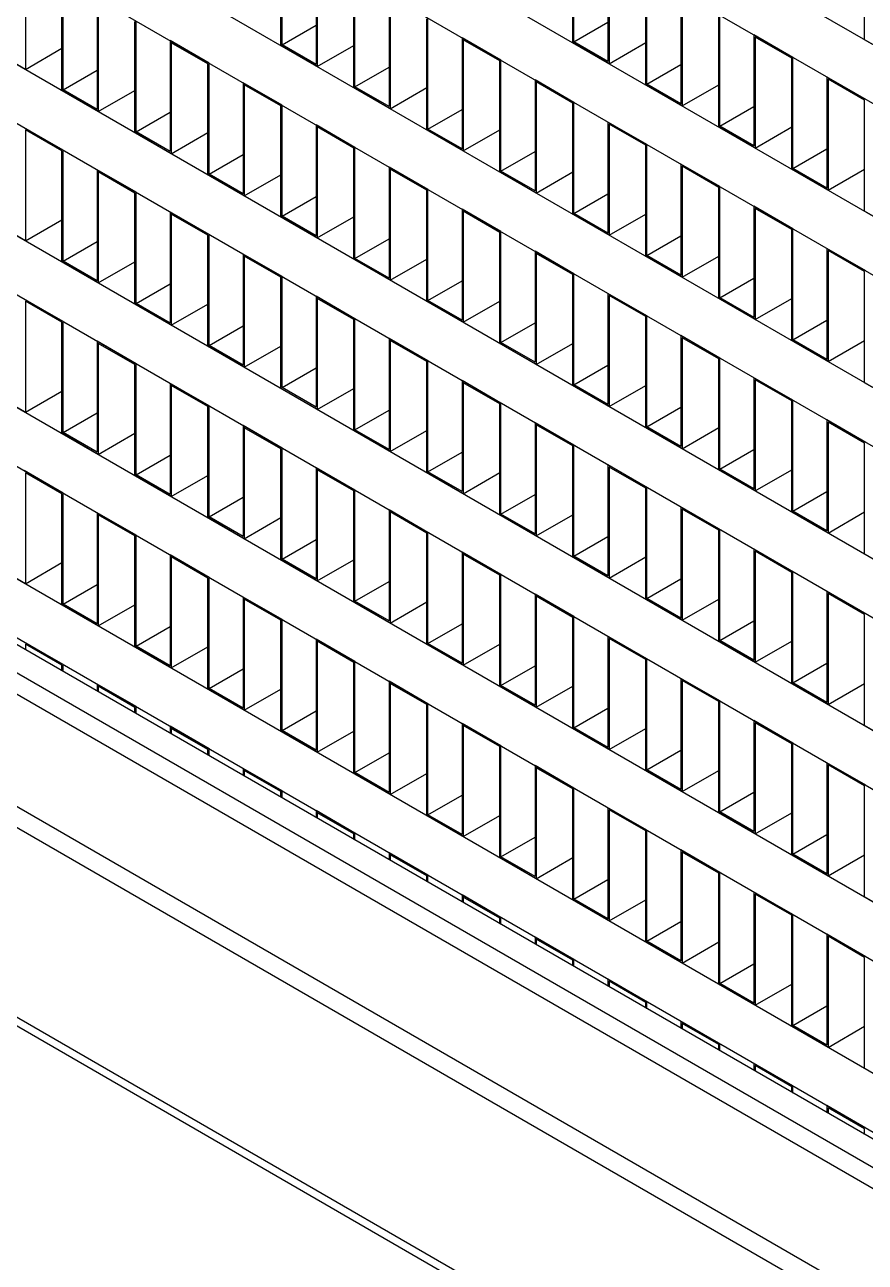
# Model space of a CAD drawing. Header units: millimetres. Extents: x -8604 to -3995, y 3123 to 6155.
# Drawn here: x -6917.2 to -6868.3, y 4936 to 5007.9 of the extents above; entities that cross this region are included whole.
import ezdxf

# ---------------------------------------------------------------- set-up
doc = ezdxf.new("R2010")
doc.units = ezdxf.units.MM

msp = doc.modelspace()

# ---------------------------------------------------------------- linework, layer by layer
at = {"color": 7, "linetype": 'Continuous', "lineweight": 25}
for p, q in [((-6930.856, 5043.13), (-6656.852, 4884.951)), ((-6930.856, 5039.7), (-6656.852, 4881.521)), ((-6930.856, 5033.168), (-6649.428, 4870.703)), ((-6930.856, 5029.738), (-6649.428, 4867.273)), ((-6930.856, 5023.206), (-6649.428, 4860.741)), ((-6930.856, 5019.777), (-6649.428, 4857.311)), ((-6868.348, 5007.044), (-6868.348, 5013.495)), ((-6930.856, 5013.244), (-6649.428, 4850.779)), ((-6902.289, 5006.715), (-6902.289, 5013.165)), ((-6902.218, 5006.756), (-6902.218, 5013.206)), ((-6885.318, 5006.88), (-6885.318, 5013.33)), ((-6885.248, 5006.92), (-6885.248, 5013.371)), ((-6900.238, 5012.063), (-6900.238, 5005.613)), ((-6883.268, 5012.228), (-6883.268, 5005.777)), ((-6883.197, 5012.106), (-6883.197, 5005.655)), ((-6917.138, 5011.776), (-6917.138, 5005.325)), ((-6900.168, 5011.941), (-6900.168, 5005.49)), ((-6898.046, 5004.265), (-6898.046, 5010.716)), ((-6897.976, 5004.306), (-6897.976, 5010.757)), ((-6881.076, 5004.43), (-6881.076, 5010.881)), ((-6881.005, 5004.471), (-6881.005, 5010.922)), ((-6915.017, 5004.101), (-6915.017, 5010.551)), ((-6914.946, 5004.141), (-6914.946, 5010.592)), ((-6930.856, 5009.815), (-6649.428, 4847.35)), ((-6912.966, 5009.449), (-6912.966, 5002.998)), ((-6912.896, 5009.327), (-6912.896, 5002.876)), ((-6895.996, 5009.614), (-6895.996, 5003.163)), ((-6895.925, 5009.492), (-6895.925, 5003.041)), ((-6879.025, 5009.779), (-6879.025, 5003.328)), ((-6878.954, 5009.656), (-6878.954, 5003.206)), ((-6876.762, 5002.022), (-6876.762, 5008.473)), ((-6910.774, 5001.651), (-6910.774, 5008.102)), ((-6910.704, 5001.692), (-6910.704, 5008.143)), ((-6902.218, 5006.756), (-6900.238, 5007.898)), ((-6893.804, 5001.816), (-6893.804, 5008.267)), ((-6893.733, 5001.857), (-6893.733, 5008.308)), ((-6885.248, 5006.92), (-6883.268, 5008.063)), ((-6876.833, 5001.981), (-6876.833, 5008.432)), ((-6908.724, 5007), (-6908.724, 5000.549)), ((-6906.461, 5005.694), (-6908.724, 5007)), ((-6891.753, 5007.165), (-6891.753, 5000.714)), ((-6889.49, 5005.859), (-6891.753, 5007.165)), ((-6889.561, 5005.818), (-6891.682, 5007.042)), ((-6891.682, 5007.042), (-6891.682, 5000.592)), ((-6874.782, 5007.33), (-6874.782, 5000.879)), ((-6872.52, 5006.023), (-6874.782, 5007.33)), ((-6872.59, 5005.983), (-6874.712, 5007.207)), ((-6874.712, 5007.207), (-6874.712, 5000.757)), ((-6866.227, 5005.82), (-6868.348, 5007.044)), ((-6917.138, 5005.325), (-6919.26, 5006.55)), ((-6917.138, 5005.325), (-6915.017, 5006.55)), ((-6906.532, 5005.653), (-6908.653, 5006.877)), ((-6908.653, 5006.877), (-6908.653, 5000.427)), ((-6900.168, 5005.49), (-6902.289, 5006.715)), ((-6900.238, 5005.613), (-6902.218, 5006.756)), ((-6900.168, 5005.49), (-6898.046, 5006.715)), ((-6883.197, 5005.655), (-6885.318, 5006.88)), ((-6883.268, 5005.777), (-6885.248, 5006.92)), ((-6883.197, 5005.655), (-6881.076, 5006.88)), ((-6906.532, 4999.202), (-6906.532, 5005.653)), ((-6906.461, 4999.243), (-6906.461, 5005.694)), ((-6889.561, 4999.367), (-6889.561, 5005.818)), ((-6889.49, 4999.408), (-6889.49, 5005.859)), ((-6881.005, 5004.471), (-6879.025, 5005.614)), ((-6872.59, 4999.532), (-6872.59, 5005.983)), ((-6872.52, 4999.573), (-6872.52, 5006.023)), ((-6914.946, 5004.141), (-6912.966, 5005.284)), ((-6897.976, 5004.306), (-6895.996, 5005.449)), ((-6870.54, 5004.88), (-6870.54, 4998.43)), ((-6868.277, 5003.574), (-6870.54, 5004.88)), ((-6912.966, 5002.998), (-6914.946, 5004.141)), ((-6904.481, 5004.551), (-6904.481, 4998.1)), ((-6902.218, 5003.244), (-6904.481, 5004.551)), ((-6902.289, 5003.204), (-6904.41, 5004.428)), ((-6904.41, 5004.428), (-6904.41, 4997.978)), ((-6895.925, 5003.041), (-6898.046, 5004.265)), ((-6895.996, 5003.163), (-6897.976, 5004.306)), ((-6895.925, 5003.041), (-6893.804, 5004.265)), ((-6887.51, 5004.716), (-6887.51, 4998.265)), ((-6885.248, 5003.409), (-6887.51, 5004.716)), ((-6885.318, 5003.368), (-6887.44, 5004.593)), ((-6887.44, 5004.593), (-6887.44, 4998.142)), ((-6878.954, 5003.206), (-6881.076, 5004.43)), ((-6879.025, 5003.328), (-6881.005, 5004.471)), ((-6878.954, 5003.206), (-6876.833, 5004.43)), ((-6868.348, 5003.533), (-6870.469, 5004.758)), ((-6870.469, 5004.758), (-6870.469, 4998.307)), ((-6912.896, 5002.876), (-6915.017, 5004.101)), ((-6912.896, 5002.876), (-6910.774, 5004.101)), ((-6885.248, 4996.959), (-6885.248, 5003.409)), ((-6868.348, 4997.083), (-6868.348, 5003.533)), ((-6930.856, 5003.283), (-6649.428, 4840.817)), ((-6910.704, 5001.692), (-6908.724, 5002.835)), ((-6902.289, 4996.753), (-6902.289, 5003.204)), ((-6902.218, 4996.794), (-6902.218, 5003.244)), ((-6893.733, 5001.857), (-6891.753, 5003)), ((-6885.318, 4996.918), (-6885.318, 5003.368)), ((-6876.762, 5002.022), (-6874.782, 5003.165)), ((-6900.238, 5002.101), (-6900.238, 4995.651)), ((-6897.976, 5000.795), (-6900.238, 5002.101)), ((-6898.046, 5000.754), (-6900.168, 5001.979)), ((-6900.168, 5001.979), (-6900.168, 4995.528)), ((-6883.268, 5002.266), (-6883.268, 4995.816)), ((-6881.005, 5000.96), (-6883.268, 5002.266)), ((-6881.076, 5000.919), (-6883.197, 5002.144)), ((-6883.197, 5002.144), (-6883.197, 4995.693)), ((-6874.712, 5000.757), (-6876.833, 5001.981)), ((-6874.782, 5000.879), (-6876.762, 5002.022)), ((-6874.712, 5000.757), (-6872.59, 5001.981)), ((-6914.946, 5000.63), (-6917.209, 5001.937)), ((-6915.017, 5000.589), (-6917.138, 5001.814)), ((-6917.138, 5001.814), (-6917.138, 4995.363)), ((-6908.653, 5000.427), (-6910.774, 5001.651)), ((-6908.724, 5000.549), (-6910.704, 5001.692)), ((-6908.653, 5000.427), (-6906.532, 5001.651)), ((-6891.682, 5000.592), (-6893.804, 5001.816)), ((-6891.753, 5000.714), (-6893.733, 5001.857)), ((-6891.682, 5000.592), (-6889.561, 5001.816)), ((-6915.017, 4994.139), (-6915.017, 5000.589)), ((-6914.946, 4994.18), (-6914.946, 5000.63)), ((-6898.046, 4994.304), (-6898.046, 5000.754)), ((-6897.976, 4994.345), (-6897.976, 5000.795)), ((-6889.49, 4999.408), (-6887.51, 5000.551)), ((-6881.076, 4994.469), (-6881.076, 5000.919)), ((-6881.005, 4994.509), (-6881.005, 5000.96)), ((-6872.52, 4999.573), (-6870.54, 5000.716)), ((-6930.856, 4999.853), (-6649.428, 4837.388)), ((-6906.461, 4999.243), (-6904.481, 5000.386)), ((-6879.025, 4999.817), (-6879.025, 4993.366)), ((-6876.762, 4998.511), (-6879.025, 4999.817)), ((-6912.966, 4999.487), (-6912.966, 4993.037)), ((-6910.704, 4998.181), (-6912.966, 4999.487)), ((-6910.774, 4998.14), (-6912.896, 4999.365)), ((-6912.896, 4999.365), (-6912.896, 4992.914)), ((-6904.41, 4997.978), (-6906.532, 4999.202)), ((-6904.481, 4998.1), (-6906.461, 4999.243)), ((-6904.41, 4997.978), (-6902.289, 4999.202)), ((-6895.996, 4999.652), (-6895.996, 4993.202)), ((-6893.733, 4998.346), (-6895.996, 4999.652)), ((-6893.804, 4998.305), (-6895.925, 4999.53)), ((-6895.925, 4999.53), (-6895.925, 4993.079)), ((-6887.44, 4998.142), (-6889.561, 4999.367)), ((-6887.51, 4998.265), (-6889.49, 4999.408)), ((-6887.44, 4998.142), (-6885.318, 4999.367)), ((-6876.833, 4998.47), (-6878.954, 4999.695)), ((-6878.954, 4999.695), (-6878.954, 4993.244)), ((-6870.469, 4998.307), (-6872.59, 4999.532)), ((-6870.54, 4998.43), (-6872.52, 4999.573)), ((-6870.469, 4998.307), (-6868.348, 4999.532)), ((-6876.833, 4992.019), (-6876.833, 4998.47)), ((-6876.762, 4992.06), (-6876.762, 4998.511)), ((-6910.774, 4991.69), (-6910.774, 4998.14)), ((-6910.704, 4991.73), (-6910.704, 4998.181)), ((-6902.218, 4996.794), (-6900.238, 4997.937)), ((-6893.804, 4991.854), (-6893.804, 4998.305)), ((-6893.733, 4991.895), (-6893.733, 4998.346)), ((-6885.248, 4996.959), (-6883.268, 4998.102)), ((-6908.724, 4997.038), (-6908.724, 4990.587)), ((-6906.461, 4995.732), (-6908.724, 4997.038)), ((-6891.753, 4997.203), (-6891.753, 4990.752)), ((-6889.49, 4995.897), (-6891.753, 4997.203)), ((-6889.561, 4995.856), (-6891.682, 4997.081)), ((-6891.682, 4997.081), (-6891.682, 4990.63)), ((-6883.268, 4995.816), (-6885.248, 4996.959)), ((-6874.782, 4997.368), (-6874.782, 4990.917)), ((-6872.52, 4996.062), (-6874.782, 4997.368)), ((-6872.59, 4996.021), (-6874.712, 4997.245)), ((-6874.712, 4997.245), (-6874.712, 4990.795)), ((-6866.227, 4995.858), (-6868.348, 4997.083)), ((-6917.138, 4995.363), (-6919.26, 4996.588)), ((-6917.138, 4995.363), (-6915.017, 4996.588)), ((-6906.532, 4995.691), (-6908.653, 4996.916)), ((-6908.653, 4996.916), (-6908.653, 4990.465)), ((-6900.168, 4995.528), (-6902.289, 4996.753)), ((-6900.238, 4995.651), (-6902.218, 4996.794)), ((-6900.168, 4995.528), (-6898.046, 4996.753)), ((-6883.197, 4995.693), (-6885.318, 4996.918)), ((-6883.197, 4995.693), (-6881.076, 4996.918)), ((-6906.532, 4989.24), (-6906.532, 4995.691)), ((-6906.461, 4989.281), (-6906.461, 4995.732)), ((-6889.561, 4989.405), (-6889.561, 4995.856)), ((-6889.49, 4989.446), (-6889.49, 4995.897)), ((-6881.005, 4994.509), (-6879.025, 4995.652)), ((-6872.59, 4989.57), (-6872.59, 4996.021)), ((-6872.52, 4989.611), (-6872.52, 4996.062)), ((-6914.946, 4994.18), (-6912.966, 4995.323)), ((-6897.976, 4994.345), (-6895.996, 4995.487)), ((-6870.54, 4994.919), (-6870.54, 4988.468)), ((-6868.277, 4993.612), (-6870.54, 4994.919)), ((-6868.348, 4993.572), (-6870.469, 4994.796)), ((-6870.469, 4994.796), (-6870.469, 4988.346)), ((-6912.896, 4992.914), (-6915.017, 4994.139)), ((-6912.966, 4993.037), (-6914.946, 4994.18)), ((-6912.896, 4992.914), (-6910.774, 4994.139)), ((-6904.481, 4994.589), (-6904.481, 4988.138)), ((-6902.218, 4993.283), (-6904.481, 4994.589)), ((-6902.289, 4993.242), (-6904.41, 4994.466)), ((-6904.41, 4994.466), (-6904.41, 4988.016)), ((-6895.925, 4993.079), (-6898.046, 4994.304)), ((-6895.996, 4993.202), (-6897.976, 4994.345)), ((-6895.925, 4993.079), (-6893.804, 4994.304)), ((-6887.51, 4994.754), (-6887.51, 4988.303)), ((-6885.248, 4993.448), (-6887.51, 4994.754)), ((-6885.318, 4993.407), (-6887.44, 4994.631)), ((-6887.44, 4994.631), (-6887.44, 4988.181)), ((-6878.954, 4993.244), (-6881.076, 4994.469)), ((-6879.025, 4993.366), (-6881.005, 4994.509)), ((-6878.954, 4993.244), (-6876.833, 4994.469)), ((-6885.318, 4986.956), (-6885.318, 4993.407)), ((-6885.248, 4986.997), (-6885.248, 4993.448)), ((-6868.348, 4987.121), (-6868.348, 4993.572)), ((-6930.856, 4993.321), (-6649.428, 4830.856)), ((-6910.704, 4991.73), (-6908.724, 4992.873)), ((-6902.289, 4986.791), (-6902.289, 4993.242)), ((-6902.218, 4986.832), (-6902.218, 4993.283)), ((-6893.733, 4991.895), (-6891.753, 4993.038)), ((-6876.762, 4992.06), (-6874.782, 4993.203)), ((-6914.946, 4990.668), (-6917.209, 4991.975)), ((-6900.238, 4992.14), (-6900.238, 4985.689)), ((-6897.976, 4990.833), (-6900.238, 4992.14)), ((-6898.046, 4990.793), (-6900.168, 4992.017)), ((-6900.168, 4992.017), (-6900.168, 4985.566)), ((-6883.268, 4992.305), (-6883.268, 4985.854)), ((-6881.005, 4990.998), (-6883.268, 4992.305)), ((-6881.076, 4990.957), (-6883.197, 4992.182)), ((-6883.197, 4992.182), (-6883.197, 4985.731)), ((-6874.712, 4990.795), (-6876.833, 4992.019)), ((-6874.782, 4990.917), (-6876.762, 4992.06)), ((-6874.712, 4990.795), (-6872.59, 4992.019)), ((-6915.017, 4990.628), (-6917.138, 4991.852)), ((-6917.138, 4991.852), (-6917.138, 4985.402)), ((-6908.653, 4990.465), (-6910.774, 4991.69)), ((-6908.724, 4990.587), (-6910.704, 4991.73)), ((-6908.653, 4990.465), (-6906.532, 4991.69)), ((-6891.682, 4990.63), (-6893.804, 4991.854)), ((-6891.753, 4990.752), (-6893.733, 4991.895)), ((-6891.682, 4990.63), (-6889.561, 4991.854)), ((-6915.017, 4984.177), (-6915.017, 4990.628)), ((-6914.946, 4984.218), (-6914.946, 4990.668)), ((-6898.046, 4984.342), (-6898.046, 4990.793)), ((-6897.976, 4984.383), (-6897.976, 4990.833)), ((-6889.49, 4989.446), (-6887.51, 4990.589)), ((-6881.076, 4984.507), (-6881.076, 4990.957)), ((-6881.005, 4984.548), (-6881.005, 4990.998)), ((-6872.52, 4989.611), (-6870.54, 4990.754)), ((-6930.856, 4989.891), (-6649.428, 4827.426)), ((-6906.461, 4989.281), (-6904.481, 4990.424)), ((-6879.025, 4989.855), (-6879.025, 4983.405)), ((-6876.762, 4988.549), (-6879.025, 4989.855)), ((-6912.966, 4989.526), (-6912.966, 4983.075)), ((-6910.704, 4988.219), (-6912.966, 4989.526)), ((-6910.774, 4988.178), (-6912.896, 4989.403)), ((-6912.896, 4989.403), (-6912.896, 4982.952)), ((-6904.41, 4988.016), (-6906.532, 4989.24)), ((-6904.481, 4988.138), (-6906.461, 4989.281)), ((-6904.41, 4988.016), (-6902.289, 4989.24)), ((-6895.996, 4989.69), (-6895.996, 4983.24)), ((-6893.733, 4988.384), (-6895.996, 4989.69)), ((-6893.804, 4988.343), (-6895.925, 4989.568)), ((-6895.925, 4989.568), (-6895.925, 4983.117)), ((-6887.44, 4988.181), (-6889.561, 4989.405)), ((-6887.51, 4988.303), (-6889.49, 4989.446)), ((-6887.44, 4988.181), (-6885.318, 4989.405)), ((-6876.833, 4988.508), (-6878.954, 4989.733)), ((-6878.954, 4989.733), (-6878.954, 4983.282)), ((-6870.469, 4988.346), (-6872.59, 4989.57)), ((-6870.54, 4988.468), (-6872.52, 4989.611)), ((-6870.469, 4988.346), (-6868.348, 4989.57)), ((-6893.804, 4981.893), (-6893.804, 4988.343)), ((-6893.733, 4981.933), (-6893.733, 4988.384)), ((-6876.833, 4982.058), (-6876.833, 4988.508)), ((-6876.762, 4982.098), (-6876.762, 4988.549)), ((-6910.774, 4981.728), (-6910.774, 4988.178)), ((-6910.704, 4981.769), (-6910.704, 4988.219)), ((-6902.218, 4986.832), (-6900.238, 4987.975)), ((-6885.248, 4986.997), (-6883.268, 4988.14)), ((-6908.724, 4987.076), (-6908.724, 4980.626)), ((-6906.461, 4985.77), (-6908.724, 4987.076)), ((-6906.532, 4985.729), (-6908.653, 4986.954)), ((-6908.653, 4986.954), (-6908.653, 4980.503)), ((-6891.753, 4987.241), (-6891.753, 4980.791)), ((-6889.49, 4985.935), (-6891.753, 4987.241)), ((-6889.561, 4985.894), (-6891.682, 4987.119)), ((-6891.682, 4987.119), (-6891.682, 4980.668)), ((-6883.197, 4985.731), (-6885.318, 4986.956)), ((-6883.268, 4985.854), (-6885.248, 4986.997)), ((-6883.197, 4985.731), (-6881.076, 4986.956)), ((-6874.782, 4987.406), (-6874.782, 4980.955)), ((-6872.52, 4986.1), (-6874.782, 4987.406)), ((-6872.59, 4986.059), (-6874.712, 4987.284)), ((-6874.712, 4987.284), (-6874.712, 4980.833)), ((-6866.227, 4985.896), (-6868.348, 4987.121)), ((-6917.138, 4985.402), (-6919.26, 4986.626)), ((-6917.138, 4985.402), (-6915.017, 4986.626)), ((-6900.168, 4985.566), (-6902.289, 4986.791)), ((-6900.238, 4985.689), (-6902.218, 4986.832)), ((-6900.168, 4985.566), (-6898.046, 4986.791)), ((-6906.532, 4979.279), (-6906.532, 4985.729)), ((-6906.461, 4979.319), (-6906.461, 4985.77)), ((-6897.976, 4984.383), (-6895.996, 4985.526)), ((-6889.561, 4979.443), (-6889.561, 4985.894)), ((-6889.49, 4979.484), (-6889.49, 4985.935)), ((-6881.005, 4984.548), (-6879.025, 4985.691)), ((-6872.59, 4979.608), (-6872.59, 4986.059)), ((-6872.52, 4979.649), (-6872.52, 4986.1)), ((-6914.946, 4984.218), (-6912.966, 4985.361)), ((-6887.51, 4984.792), (-6887.51, 4978.341)), ((-6885.248, 4983.486), (-6887.51, 4984.792)), ((-6870.54, 4984.957), (-6870.54, 4978.506)), ((-6868.277, 4983.651), (-6870.54, 4984.957)), ((-6868.348, 4983.61), (-6870.469, 4984.834)), ((-6870.469, 4984.834), (-6870.469, 4978.384)), ((-6912.896, 4982.952), (-6915.017, 4984.177)), ((-6912.966, 4983.075), (-6914.946, 4984.218)), ((-6912.896, 4982.952), (-6910.774, 4984.177)), ((-6904.481, 4984.627), (-6904.481, 4978.176)), ((-6902.218, 4983.321), (-6904.481, 4984.627)), ((-6902.289, 4983.28), (-6904.41, 4984.505)), ((-6904.41, 4984.505), (-6904.41, 4978.054)), ((-6895.925, 4983.117), (-6898.046, 4984.342)), ((-6895.996, 4983.24), (-6897.976, 4984.383)), ((-6895.925, 4983.117), (-6893.804, 4984.342)), ((-6885.318, 4983.445), (-6887.44, 4984.669)), ((-6887.44, 4984.669), (-6887.44, 4978.219)), ((-6878.954, 4983.282), (-6881.076, 4984.507)), ((-6879.025, 4983.405), (-6881.005, 4984.548)), ((-6878.954, 4983.282), (-6876.833, 4984.507)), ((-6930.856, 4983.359), (-6649.428, 4820.894)), ((-6902.289, 4976.829), (-6902.289, 4983.28)), ((-6902.218, 4976.87), (-6902.218, 4983.321)), ((-6885.318, 4976.994), (-6885.318, 4983.445)), ((-6885.248, 4977.035), (-6885.248, 4983.486)), ((-6868.348, 4977.159), (-6868.348, 4983.61)), ((-6910.704, 4981.769), (-6908.724, 4982.912)), ((-6893.733, 4981.933), (-6891.753, 4983.076)), ((-6876.762, 4982.098), (-6874.782, 4983.241)), ((-6940.402, 4982.175), (-6649.428, 4814.199)), ((-6914.946, 4980.707), (-6917.209, 4982.013)), ((-6915.017, 4980.666), (-6917.138, 4981.89)), ((-6917.138, 4981.89), (-6917.138, 4975.44)), ((-6900.238, 4982.178), (-6900.238, 4975.727)), ((-6897.976, 4980.872), (-6900.238, 4982.178)), ((-6898.046, 4980.831), (-6900.168, 4982.055)), ((-6900.168, 4982.055), (-6900.168, 4975.605)), ((-6891.682, 4980.668), (-6893.804, 4981.893)), ((-6891.753, 4980.791), (-6893.733, 4981.933)), ((-6891.682, 4980.668), (-6889.561, 4981.893)), ((-6883.268, 4982.343), (-6883.268, 4975.892)), ((-6881.005, 4981.036), (-6883.268, 4982.343)), ((-6881.076, 4980.996), (-6883.197, 4982.22)), ((-6883.197, 4982.22), (-6883.197, 4975.77)), ((-6874.712, 4980.833), (-6876.833, 4982.058)), ((-6874.782, 4980.955), (-6876.762, 4982.098)), ((-6874.712, 4980.833), (-6872.59, 4982.058)), ((-6649.428, 4817.057), (-6933.684, 4981.155)), ((-6908.653, 4980.503), (-6910.774, 4981.728)), ((-6908.724, 4980.626), (-6910.704, 4981.769)), ((-6908.653, 4980.503), (-6906.532, 4981.728)), ((-6951.009, 4980.542), (-6639.882, 4800.933)), ((-6915.017, 4974.215), (-6915.017, 4980.666)), ((-6914.946, 4974.256), (-6914.946, 4980.707)), ((-6906.461, 4979.319), (-6904.481, 4980.462)), ((-6898.046, 4974.38), (-6898.046, 4980.831)), ((-6897.976, 4974.421), (-6897.976, 4980.872)), ((-6889.49, 4979.484), (-6887.51, 4980.627)), ((-6881.076, 4974.545), (-6881.076, 4980.996)), ((-6881.005, 4974.586), (-6881.005, 4981.036)), ((-6872.52, 4979.649), (-6870.54, 4980.792)), ((-6930.856, 4979.929), (-6649.428, 4817.464)), ((-6895.996, 4979.729), (-6895.996, 4973.278)), ((-6893.733, 4978.422), (-6895.996, 4979.729)), ((-6879.025, 4979.894), (-6879.025, 4973.443)), ((-6876.762, 4978.587), (-6879.025, 4979.894)), ((-6876.833, 4978.546), (-6878.954, 4979.771)), ((-6878.954, 4979.771), (-6878.954, 4973.32)), ((-6933.684, 4979.522), (-6649.428, 4815.424)), ((-6912.966, 4979.564), (-6912.966, 4973.113)), ((-6910.704, 4978.257), (-6912.966, 4979.564)), ((-6910.774, 4978.217), (-6912.896, 4979.441)), ((-6912.896, 4979.441), (-6912.896, 4972.991)), ((-6904.41, 4978.054), (-6906.532, 4979.279)), ((-6904.481, 4978.176), (-6906.461, 4979.319)), ((-6904.41, 4978.054), (-6902.289, 4979.279)), ((-6893.804, 4978.382), (-6895.925, 4979.606)), ((-6895.925, 4979.606), (-6895.925, 4973.155)), ((-6887.44, 4978.219), (-6889.561, 4979.443)), ((-6887.51, 4978.341), (-6889.49, 4979.484)), ((-6887.44, 4978.219), (-6885.318, 4979.443)), ((-6870.469, 4978.384), (-6872.59, 4979.608)), ((-6870.54, 4978.506), (-6872.52, 4979.649)), ((-6870.469, 4978.384), (-6868.348, 4979.608)), ((-6910.704, 4971.807), (-6910.704, 4978.257)), ((-6893.804, 4971.931), (-6893.804, 4978.382)), ((-6893.733, 4971.972), (-6893.733, 4978.422)), ((-6876.833, 4972.096), (-6876.833, 4978.546)), ((-6876.762, 4972.137), (-6876.762, 4978.587)), ((-6910.774, 4971.766), (-6910.774, 4978.217)), ((-6902.218, 4976.87), (-6900.238, 4978.013)), ((-6885.248, 4977.035), (-6883.268, 4978.178)), ((-6908.724, 4977.114), (-6908.724, 4970.664)), ((-6906.461, 4975.808), (-6908.724, 4977.114)), ((-6906.532, 4975.767), (-6908.653, 4976.992)), ((-6908.653, 4976.992), (-6908.653, 4970.541)), ((-6900.168, 4975.605), (-6902.289, 4976.829)), ((-6900.238, 4975.727), (-6902.218, 4976.87)), ((-6900.168, 4975.605), (-6898.046, 4976.829)), ((-6891.753, 4977.279), (-6891.753, 4970.829)), ((-6889.49, 4975.973), (-6891.753, 4977.279)), ((-6889.561, 4975.932), (-6891.682, 4977.157)), ((-6891.682, 4977.157), (-6891.682, 4970.706)), ((-6883.197, 4975.77), (-6885.318, 4976.994)), ((-6883.268, 4975.892), (-6885.248, 4977.035)), ((-6883.197, 4975.77), (-6881.076, 4976.994)), ((-6874.782, 4977.444), (-6874.782, 4970.994)), ((-6872.52, 4976.138), (-6874.782, 4977.444)), ((-6872.59, 4976.097), (-6874.712, 4977.322)), ((-6874.712, 4977.322), (-6874.712, 4970.871)), ((-6866.227, 4975.934), (-6868.348, 4977.159)), ((-6917.138, 4975.44), (-6919.26, 4976.664)), ((-6917.138, 4975.44), (-6915.017, 4976.664)), ((-6872.59, 4969.647), (-6872.59, 4976.097)), ((-6872.52, 4969.687), (-6872.52, 4976.138)), ((-6940.402, 4975.644), (-6649.428, 4807.668)), ((-6914.946, 4974.256), (-6912.966, 4975.399)), ((-6906.532, 4969.317), (-6906.532, 4975.767)), ((-6906.461, 4969.358), (-6906.461, 4975.808)), ((-6897.976, 4974.421), (-6895.996, 4975.564)), ((-6889.561, 4969.482), (-6889.561, 4975.932)), ((-6889.49, 4969.522), (-6889.49, 4975.973)), ((-6881.005, 4974.586), (-6879.025, 4975.729)), ((-6904.481, 4974.665), (-6904.481, 4968.215)), ((-6902.218, 4973.359), (-6904.481, 4974.665)), ((-6887.51, 4974.83), (-6887.51, 4968.379)), ((-6885.248, 4973.524), (-6887.51, 4974.83)), ((-6885.318, 4973.483), (-6887.44, 4974.708)), ((-6887.44, 4974.708), (-6887.44, 4968.257)), ((-6870.54, 4974.995), (-6870.54, 4968.544)), ((-6868.277, 4973.689), (-6870.54, 4974.995)), ((-6868.348, 4973.648), (-6870.469, 4974.873)), ((-6870.469, 4974.873), (-6870.469, 4968.422)), ((-6912.896, 4972.991), (-6915.017, 4974.215)), ((-6912.966, 4973.113), (-6914.946, 4974.256)), ((-6912.896, 4972.991), (-6910.774, 4974.215)), ((-6902.289, 4973.318), (-6904.41, 4974.543)), ((-6904.41, 4974.543), (-6904.41, 4968.092)), ((-6895.925, 4973.155), (-6898.046, 4974.38)), ((-6895.996, 4973.278), (-6897.976, 4974.421)), ((-6895.925, 4973.155), (-6893.804, 4974.38)), ((-6878.954, 4973.32), (-6881.076, 4974.545)), ((-6879.025, 4973.443), (-6881.005, 4974.586)), ((-6878.954, 4973.32), (-6876.833, 4974.545)), ((-6902.289, 4966.868), (-6902.289, 4973.318)), ((-6902.218, 4966.908), (-6902.218, 4973.359)), ((-6885.318, 4967.032), (-6885.318, 4973.483)), ((-6885.248, 4967.073), (-6885.248, 4973.524)), ((-6876.762, 4972.137), (-6874.782, 4973.28)), ((-6868.348, 4967.197), (-6868.348, 4973.648)), ((-6910.704, 4971.807), (-6908.724, 4972.95)), ((-6893.733, 4971.972), (-6891.753, 4973.115)), ((-6914.946, 4970.745), (-6917.209, 4972.051)), ((-6915.017, 4970.704), (-6917.138, 4971.929)), ((-6917.138, 4971.929), (-6917.138, 4971.603)), ((-6908.653, 4970.541), (-6910.774, 4971.766)), ((-6908.724, 4970.664), (-6910.704, 4971.807)), ((-6908.653, 4970.541), (-6906.532, 4971.766)), ((-6900.238, 4972.216), (-6900.238, 4965.765)), ((-6897.976, 4970.91), (-6900.238, 4972.216)), ((-6898.046, 4970.869), (-6900.168, 4972.094)), ((-6900.168, 4972.094), (-6900.168, 4965.643)), ((-6891.682, 4970.706), (-6893.804, 4971.931)), ((-6891.753, 4970.829), (-6893.733, 4971.972)), ((-6891.682, 4970.706), (-6889.561, 4971.931)), ((-6883.268, 4972.381), (-6883.268, 4965.93)), ((-6881.005, 4971.075), (-6883.268, 4972.381)), ((-6881.076, 4971.034), (-6883.197, 4972.258)), ((-6883.197, 4972.258), (-6883.197, 4965.808)), ((-6874.712, 4970.871), (-6876.833, 4972.096)), ((-6874.782, 4970.994), (-6876.762, 4972.137)), ((-6874.712, 4970.871), (-6872.59, 4972.096)), ((-6881.005, 4964.624), (-6881.005, 4971.075)), ((-6915.017, 4970.378), (-6915.017, 4970.704)), ((-6914.946, 4970.337), (-6914.946, 4970.745)), ((-6906.461, 4969.358), (-6904.481, 4970.501)), ((-6898.046, 4964.418), (-6898.046, 4970.869)), ((-6897.976, 4964.459), (-6897.976, 4970.91)), ((-6889.49, 4969.522), (-6887.51, 4970.665)), ((-6881.076, 4964.583), (-6881.076, 4971.034)), ((-6872.52, 4969.687), (-6870.54, 4970.83)), ((-6895.996, 4969.767), (-6895.996, 4963.316)), ((-6893.733, 4968.461), (-6895.996, 4969.767)), ((-6893.804, 4968.42), (-6895.925, 4969.644)), ((-6895.925, 4969.644), (-6895.925, 4963.194)), ((-6879.025, 4969.932), (-6879.025, 4963.481)), ((-6876.762, 4968.625), (-6879.025, 4969.932)), ((-6876.833, 4968.585), (-6878.954, 4969.809)), ((-6878.954, 4969.809), (-6878.954, 4963.359)), ((-6870.469, 4968.422), (-6872.59, 4969.647)), ((-6870.54, 4968.544), (-6872.52, 4969.687)), ((-6870.469, 4968.422), (-6868.348, 4969.647)), ((-6951.009, 4969.519), (-6639.882, 4789.909)), ((-6912.966, 4969.602), (-6912.966, 4969.194)), ((-6910.704, 4968.296), (-6912.966, 4969.602)), ((-6910.774, 4968.255), (-6912.896, 4969.479)), ((-6912.896, 4969.479), (-6912.896, 4969.154)), ((-6904.41, 4968.092), (-6906.532, 4969.317)), ((-6904.481, 4968.215), (-6906.461, 4969.358)), ((-6904.41, 4968.092), (-6902.289, 4969.317)), ((-6887.44, 4968.257), (-6889.561, 4969.482)), ((-6887.51, 4968.379), (-6889.49, 4969.522)), ((-6887.44, 4968.257), (-6885.318, 4969.482)), ((-6950.698, 4968.832), (-6639.571, 4789.223)), ((-6910.774, 4967.929), (-6910.774, 4968.255)), ((-6910.704, 4967.888), (-6910.704, 4968.296)), ((-6893.804, 4961.969), (-6893.804, 4968.42)), ((-6893.733, 4962.01), (-6893.733, 4968.461)), ((-6885.248, 4967.073), (-6883.268, 4968.216)), ((-6876.833, 4962.134), (-6876.833, 4968.585)), ((-6876.762, 4962.175), (-6876.762, 4968.625)), ((-6902.218, 4966.908), (-6900.238, 4968.051)), ((-6874.782, 4967.482), (-6874.782, 4961.032)), ((-6872.52, 4966.176), (-6874.782, 4967.482)), ((-6908.724, 4967.153), (-6908.724, 4966.745)), ((-6906.461, 4965.846), (-6908.724, 4967.153)), ((-6906.532, 4965.806), (-6908.653, 4967.03)), ((-6908.653, 4967.03), (-6908.653, 4966.704)), ((-6900.168, 4965.643), (-6902.289, 4966.868)), ((-6900.238, 4965.765), (-6902.218, 4966.908)), ((-6900.168, 4965.643), (-6898.046, 4966.868)), ((-6891.753, 4967.318), (-6891.753, 4960.867)), ((-6889.49, 4966.011), (-6891.753, 4967.318)), ((-6889.561, 4965.97), (-6891.682, 4967.195)), ((-6891.682, 4967.195), (-6891.682, 4960.744)), ((-6883.197, 4965.808), (-6885.318, 4967.032)), ((-6883.268, 4965.93), (-6885.248, 4967.073)), ((-6883.197, 4965.808), (-6881.076, 4967.032)), ((-6872.59, 4966.135), (-6874.712, 4967.36)), ((-6874.712, 4967.36), (-6874.712, 4960.909)), ((-6866.227, 4965.973), (-6868.348, 4967.197)), ((-6889.49, 4959.561), (-6889.49, 4966.011)), ((-6872.59, 4959.685), (-6872.59, 4966.135)), ((-6872.52, 4959.726), (-6872.52, 4966.176)), ((-6906.532, 4965.48), (-6906.532, 4965.806)), ((-6906.461, 4965.439), (-6906.461, 4965.846)), ((-6897.976, 4964.459), (-6895.996, 4965.602)), ((-6889.561, 4959.52), (-6889.561, 4965.97)), ((-6881.005, 4964.624), (-6879.025, 4965.767)), ((-6904.481, 4964.703), (-6904.481, 4964.296)), ((-6902.218, 4963.397), (-6904.481, 4964.703)), ((-6902.289, 4963.356), (-6904.41, 4964.581)), ((-6904.41, 4964.581), (-6904.41, 4964.255)), ((-6887.51, 4964.868), (-6887.51, 4958.418)), ((-6885.248, 4963.562), (-6887.51, 4964.868)), ((-6885.318, 4963.521), (-6887.44, 4964.746)), ((-6887.44, 4964.746), (-6887.44, 4958.295)), ((-6878.954, 4963.359), (-6881.076, 4964.583)), ((-6879.025, 4963.481), (-6881.005, 4964.624)), ((-6878.954, 4963.359), (-6876.833, 4964.583)), ((-6870.54, 4965.033), (-6870.54, 4958.583)), ((-6868.277, 4963.727), (-6870.54, 4965.033)), ((-6868.348, 4963.686), (-6870.469, 4964.911)), ((-6870.469, 4964.911), (-6870.469, 4958.46)), ((-6895.925, 4963.194), (-6898.046, 4964.418)), ((-6895.996, 4963.316), (-6897.976, 4964.459)), ((-6895.925, 4963.194), (-6893.804, 4964.418)), ((-6902.289, 4963.03), (-6902.289, 4963.356)), ((-6902.218, 4962.99), (-6902.218, 4963.397)), ((-6893.733, 4962.01), (-6891.753, 4963.153)), ((-6885.318, 4957.071), (-6885.318, 4963.521)), ((-6885.248, 4957.111), (-6885.248, 4963.562)), ((-6876.762, 4962.175), (-6874.782, 4963.318)), ((-6868.348, 4957.236), (-6868.348, 4963.686)), ((-6883.268, 4962.419), (-6883.268, 4955.968)), ((-6881.005, 4961.113), (-6883.268, 4962.419)), ((-6900.238, 4962.254), (-6900.238, 4961.847)), ((-6897.976, 4960.948), (-6900.238, 4962.254)), ((-6898.046, 4960.907), (-6900.168, 4962.132)), ((-6900.168, 4962.132), (-6900.168, 4961.806)), ((-6891.682, 4960.744), (-6893.804, 4961.969)), ((-6891.753, 4960.867), (-6893.733, 4962.01)), ((-6891.682, 4960.744), (-6889.561, 4961.969)), ((-6881.076, 4961.072), (-6883.197, 4962.297)), ((-6883.197, 4962.297), (-6883.197, 4955.846)), ((-6874.712, 4960.909), (-6876.833, 4962.134)), ((-6874.782, 4961.032), (-6876.762, 4962.175)), ((-6874.712, 4960.909), (-6872.59, 4962.134)), ((-6881.076, 4954.621), (-6881.076, 4961.072)), ((-6881.005, 4954.662), (-6881.005, 4961.113)), ((-6898.046, 4960.581), (-6898.046, 4960.907)), ((-6897.976, 4960.54), (-6897.976, 4960.948)), ((-6889.49, 4959.561), (-6887.51, 4960.704)), ((-6872.52, 4959.726), (-6870.54, 4960.869)), ((-6895.996, 4959.805), (-6895.996, 4959.397)), ((-6893.733, 4958.499), (-6895.996, 4959.805)), ((-6893.804, 4958.458), (-6895.925, 4959.683)), ((-6895.925, 4959.683), (-6895.925, 4959.357)), ((-6887.51, 4958.418), (-6889.49, 4959.561)), ((-6879.025, 4959.97), (-6879.025, 4953.519)), ((-6876.762, 4958.664), (-6879.025, 4959.97)), ((-6876.833, 4958.623), (-6878.954, 4959.847)), ((-6878.954, 4959.847), (-6878.954, 4953.397)), ((-6870.469, 4958.46), (-6872.59, 4959.685)), ((-6870.54, 4958.583), (-6872.52, 4959.726)), ((-6870.469, 4958.46), (-6868.348, 4959.685)), ((-6887.44, 4958.295), (-6889.561, 4959.52)), ((-6887.44, 4958.295), (-6885.318, 4959.52)), ((-6893.804, 4958.132), (-6893.804, 4958.458)), ((-6893.733, 4958.091), (-6893.733, 4958.499)), ((-6885.248, 4957.111), (-6883.268, 4958.254)), ((-6876.833, 4952.172), (-6876.833, 4958.623)), ((-6876.762, 4952.213), (-6876.762, 4958.664)), ((-6874.782, 4957.521), (-6874.782, 4951.07)), ((-6872.52, 4956.214), (-6874.782, 4957.521)), ((-6872.59, 4956.174), (-6874.712, 4957.398)), ((-6874.712, 4957.398), (-6874.712, 4950.948)), ((-6891.753, 4957.356), (-6891.753, 4956.948)), ((-6889.49, 4956.05), (-6891.753, 4957.356)), ((-6889.561, 4956.009), (-6891.682, 4957.233)), ((-6891.682, 4957.233), (-6891.682, 4956.907)), ((-6883.197, 4955.846), (-6885.318, 4957.071)), ((-6883.268, 4955.968), (-6885.248, 4957.111)), ((-6883.197, 4955.846), (-6881.076, 4957.071)), ((-6866.227, 4956.011), (-6868.348, 4957.236)), ((-6889.561, 4955.683), (-6889.561, 4956.009)), ((-6889.49, 4955.642), (-6889.49, 4956.05)), ((-6872.59, 4949.723), (-6872.59, 4956.174)), ((-6872.52, 4949.764), (-6872.52, 4956.214)), ((-6881.005, 4954.662), (-6879.025, 4955.805)), ((-6887.51, 4954.907), (-6887.51, 4954.499)), ((-6885.248, 4953.6), (-6887.51, 4954.907)), ((-6885.318, 4953.559), (-6887.44, 4954.784)), ((-6887.44, 4954.784), (-6887.44, 4954.458)), ((-6878.954, 4953.397), (-6881.076, 4954.621)), ((-6879.025, 4953.519), (-6881.005, 4954.662)), ((-6878.954, 4953.397), (-6876.833, 4954.621)), ((-6870.54, 4955.071), (-6870.54, 4948.621)), ((-6868.277, 4953.765), (-6870.54, 4955.071)), ((-6868.348, 4953.724), (-6870.469, 4954.949)), ((-6870.469, 4954.949), (-6870.469, 4948.498)), ((-6885.318, 4953.234), (-6885.318, 4953.559)), ((-6885.248, 4953.193), (-6885.248, 4953.6)), ((-6876.762, 4952.213), (-6874.782, 4953.356)), ((-6868.348, 4947.274), (-6868.348, 4953.724)), ((-6883.268, 4952.457), (-6883.268, 4952.05)), ((-6881.005, 4951.151), (-6883.268, 4952.457)), ((-6881.076, 4951.11), (-6883.197, 4952.335)), ((-6883.197, 4952.335), (-6883.197, 4952.009)), ((-6874.712, 4950.948), (-6876.833, 4952.172)), ((-6874.782, 4951.07), (-6876.762, 4952.213)), ((-6874.712, 4950.948), (-6872.59, 4952.172)), ((-6881.076, 4950.784), (-6881.076, 4951.11)), ((-6881.005, 4950.744), (-6881.005, 4951.151)), ((-6872.52, 4949.764), (-6870.54, 4950.907)), ((-6879.025, 4950.008), (-6879.025, 4949.601)), ((-6876.762, 4948.702), (-6879.025, 4950.008)), ((-6876.833, 4948.661), (-6878.954, 4949.886)), ((-6878.954, 4949.886), (-6878.954, 4949.56)), ((-6870.469, 4948.498), (-6872.59, 4949.723)), ((-6870.54, 4948.621), (-6872.52, 4949.764)), ((-6870.469, 4948.498), (-6868.348, 4949.723)), ((-6876.833, 4948.335), (-6876.833, 4948.661)), ((-6876.762, 4948.294), (-6876.762, 4948.702)), ((-6874.782, 4947.559), (-6874.782, 4947.151)), ((-6872.52, 4946.253), (-6874.782, 4947.559)), ((-6872.59, 4946.212), (-6874.712, 4947.436)), ((-6874.712, 4947.436), (-6874.712, 4947.111)), ((-6866.227, 4946.049), (-6868.348, 4947.274)), ((-6872.59, 4945.886), (-6872.59, 4946.212)), ((-6872.52, 4945.845), (-6872.52, 4946.253)), ((-6870.54, 4945.11), (-6870.54, 4944.702)), ((-6868.277, 4943.803), (-6870.54, 4945.11)), ((-6868.348, 4943.763), (-6870.469, 4944.987)), ((-6870.469, 4944.987), (-6870.469, 4944.661)), ((-6868.348, 4943.437), (-6868.348, 4943.763))]:
    msp.add_line(p, q, dxfattribs=at)

doc.saveas('drawing.dxf')
